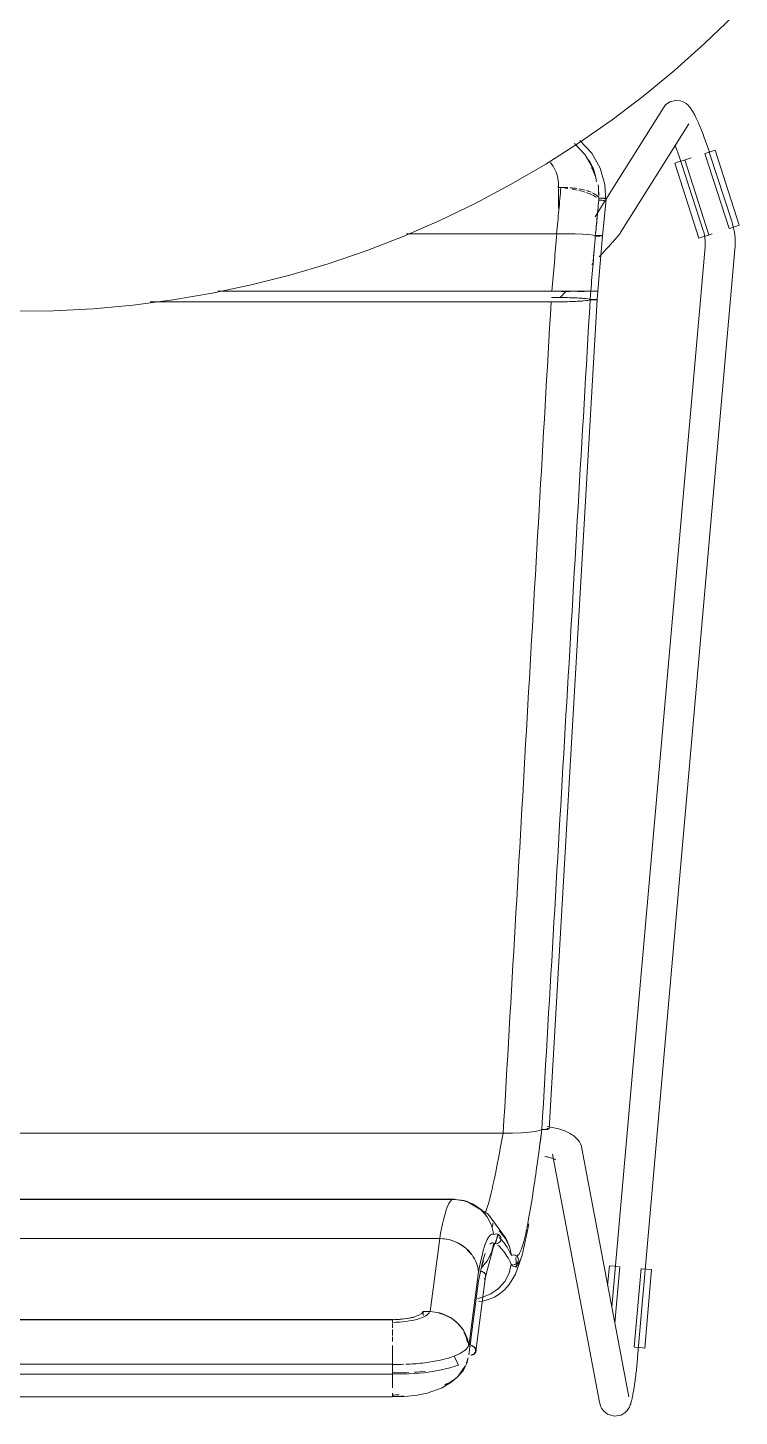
# Model space of a CAD drawing. Header units: millimetres. Extents: x 155927 to 295199, y -4084 to 97293.
# Drawn here: x 230303 to 230588, y 11464 to 12019 of the extents above; entities that cross this region are included whole.
import ezdxf

# ---------------------------------------------------------------- set-up
doc = ezdxf.new("R2010")
doc.units = ezdxf.units.MM
doc.header["$MEASUREMENT"] = 0
doc.layers.add('I-FURN', color=8, linetype='CONTINUOUS', lineweight=9)

msp = doc.modelspace()

# ---------------------------------------------------------------- linework, layer by layer
at = {"layer": 'I-FURN'}
for p, q in [((230573.66, 12013.15), (230585.16, 12024.28)), ((230561.73, 12002.49), (230573.66, 12013.15)), ((230549.38, 11992.32), (230561.73, 12002.49)), ((230536.64, 11982.64), (230549.38, 11992.32)), ((230557.13, 11987.41), (230534.1, 11950.65)), ((230558.03, 11988.54), (230557.13, 11987.41)), ((230558.03, 11988.54), (230559.76, 11989.76)), ((230559.76, 11989.76), (230561.98, 11990.35)), ((230561.98, 11990.35), (230563.96, 11990.17)), ((230563.96, 11990.17), (230565.34, 11989.65)), ((230565.34, 11989.65), (230566.25, 11989.09)), ((230566.25, 11989.09), (230566.88, 11988.57)), ((230566.88, 11988.57), (230567.35, 11988.1)), ((230567.35, 11988.1), (230567.71, 11987.67)), ((230567.71, 11987.67), (230568.03, 11987.27)), ((230568.03, 11987.27), (230568.3, 11986.88)), ((230568.3, 11986.88), (230568.56, 11986.49)), ((230568.56, 11986.49), (230568.8, 11986.1)), ((230568.8, 11986.1), (230569.04, 11985.7)), ((230523.52, 11973.49), (230536.64, 11982.64)), ((230540, 11937.46), (230567.3, 11981.04)), ((230569.04, 11985.7), (230569.27, 11985.29)), ((230569.27, 11985.29), (230569.5, 11984.87)), ((230569.5, 11984.87), (230569.73, 11984.43)), ((230569.73, 11984.43), (230569.96, 11983.97)), ((230569.96, 11983.97), (230570.19, 11983.5)), ((230570.19, 11983.5), (230570.42, 11983.01)), ((230570.42, 11983.01), (230570.66, 11982.5)), ((230570.66, 11982.5), (230570.89, 11981.97)), ((230570.89, 11981.97), (230571.13, 11981.42)), ((230571.13, 11981.42), (230571.38, 11980.86)), ((230571.38, 11980.86), (230571.62, 11980.28)), ((230571.62, 11980.28), (230571.87, 11979.69)), ((230571.87, 11979.69), (230572.12, 11979.08)), ((230572.12, 11979.08), (230572.37, 11978.45)), ((230572.37, 11978.45), (230572.62, 11977.81)), ((230572.62, 11977.81), (230572.87, 11977.16)), ((230572.87, 11977.16), (230573.13, 11976.49)), ((230573.13, 11976.49), (230573.38, 11975.82)), ((230573.38, 11975.82), (230573.64, 11975.13)), ((230573.64, 11975.13), (230573.89, 11974.43)), ((230510.04, 11964.87), (230523.52, 11973.49)), ((230525.81, 11968.65), (230521.56, 11973.11)), ((230528.5, 11969.23), (230523.75, 11974.38)), ((230561.94, 11972.16), (230562.17, 11971.53)), ((230562.17, 11971.53), (230562.41, 11970.9)), ((230562.41, 11970.9), (230562.64, 11970.25)), ((230562.64, 11970.25), (230562.88, 11969.59)), ((230562.88, 11969.59), (230563.11, 11968.93)), ((230573.89, 11974.43), (230574.15, 11973.72)), ((230573.89, 11969.18), (230575.86, 11969.81)), ((230574.15, 11973.72), (230574.4, 11973.01)), ((230574.4, 11973.01), (230574.65, 11972.28)), ((230574.65, 11972.28), (230574.9, 11971.55)), ((230574.9, 11971.55), (230575.15, 11970.82)), ((230575.15, 11970.82), (230575.4, 11970.08)), ((230575.4, 11970.08), (230575.64, 11969.35)), ((230575.86, 11969.81), (230577.81, 11970.45)), ((230577.81, 11970.45), (230587.5, 11940.44)), ((230496.23, 11956.79), (230510.04, 11964.87)), ((230529.18, 11962.82), (230525.81, 11968.65)), ((230531.89, 11963.22), (230528.5, 11969.23)), ((230561.66, 11965.23), (230563.61, 11965.86)), ((230561.66, 11965.23), (230571.35, 11935.22)), ((230563.11, 11968.93), (230563.35, 11968.26)), ((230563.35, 11968.26), (230563.58, 11967.58)), ((230563.58, 11967.58), (230563.81, 11966.89)), ((230563.61, 11965.86), (230565.58, 11966.5)), ((230563.81, 11966.89), (230564.04, 11966.2)), ((230564.04, 11966.2), (230564.27, 11965.51)), ((230564.27, 11965.51), (230564.38, 11965.18)), ((230564.38, 11965.18), (230573.09, 11938.36)), ((230575.39, 11936.53), (230565.7, 11966.53)), ((230568.28, 11967.37), (230565.8, 11966.57)), ((230573.77, 11969.14), (230583.46, 11939.13)), ((230575.64, 11969.35), (230575.79, 11968.89)), ((230584.5, 11942.07), (230575.79, 11968.89)), ((230533.76, 11956.7), (230531.89, 11963.22)), ((230482.11, 11949.27), (230496.23, 11956.79)), ((230515.05, 11955.57), (230516.1, 11955.57)), ((230515.1, 11947.06), (230515.1, 11956.82)), ((230534.05, 11949.79), (230533.76, 11956.7)), ((230467.7, 11942.32), (230482.11, 11949.27)), ((230533.87, 11950.28), (230529.83, 11943.83)), ((230534.17, 11950.68), (230532.75, 11936.19)), ((230453.02, 11935.96), (230467.7, 11942.32)), ((230584.52, 11942.03), (230584.5, 11942.07)), ((230584.85, 11940.94), (230584.52, 11942.03)), ((230514.4, 11937.02), (230454.28, 11937.02)), ((230454.28, 11937.02), (230514.4, 11937.02)), ((230518.16, 11937), (230514.4, 11937.02)), ((230514.52, 11937.02), (230518.16, 11936.99)), ((230518.25, 11936.99), (230521.69, 11936.92)), ((230521.69, 11936.92), (230518.26, 11936.99)), ((230524.79, 11936.81), (230521.69, 11936.92)), ((230521.76, 11936.92), (230524.79, 11936.81)), ((230527.27, 11936.66), (230524.79, 11936.81)), ((230524.83, 11936.8), (230527.27, 11936.66)), ((230529.01, 11936.48), (230527.27, 11936.66)), ((230527.29, 11936.65), (230529.01, 11936.48)), ((230529.9, 11936.28), (230529.01, 11936.48)), ((230529.01, 11936.48), (230529.89, 11936.28)), ((230529.89, 11936.28), (230530.36, 11936.29)), ((230530.37, 11936.29), (230529.9, 11936.28)), ((230529.91, 11936.1), (230530.38, 11936.09)), ((230530.38, 11936.09), (230529.91, 11936.1)), ((230530.36, 11936.29), (230530.86, 11936.29)), ((230530.86, 11936.29), (230530.37, 11936.29)), ((230530.38, 11936.09), (230530.88, 11936.09)), ((230530.88, 11936.09), (230530.38, 11936.09)), ((230531.36, 11936.29), (230530.86, 11936.29)), ((230530.86, 11936.29), (230531.35, 11936.29)), ((230530.88, 11936.09), (230531.37, 11936.09)), ((230531.37, 11936.09), (230530.88, 11936.09)), ((230532.74, 11936.19), (230530.92, 11913.99)), ((230531.35, 11936.29), (230531.8, 11936.28)), ((230531.81, 11936.28), (230531.36, 11936.29)), ((230531.37, 11936.09), (230531.82, 11936.1)), ((230531.82, 11936.1), (230531.37, 11936.09)), ((230531.8, 11936.28), (230532.19, 11936.26)), ((230532.19, 11936.26), (230531.81, 11936.28)), ((230532.49, 11936.24), (230532.19, 11936.26)), ((230532.19, 11936.26), (230532.48, 11936.24)), ((230532.2, 11936.12), (230532.5, 11936.14)), ((230532.49, 11936.14), (230532.2, 11936.12)), ((230532.68, 11936.22), (230532.49, 11936.24)), ((230532.68, 11936.17), (230532.49, 11936.14)), ((230532.5, 11936.14), (230532.68, 11936.17)), ((230532.67, 11936.22), (230532.74, 11936.19)), ((230532.75, 11936.19), (230532.68, 11936.22)), ((230532.68, 11936.17), (230532.75, 11936.19)), ((230532.74, 11936.19), (230532.68, 11936.17)), ((230539.07, 11936.2), (230538.88, 11935.97)), ((230539.25, 11936.43), (230539.07, 11936.2)), ((230539.42, 11936.65), (230539.25, 11936.43)), ((230539.6, 11936.88), (230539.42, 11936.65)), ((230539.78, 11937.13), (230539.6, 11936.88)), ((230540, 11937.46), (230539.78, 11937.13)), ((230573.09, 11938.36), (230573.28, 11937.73)), ((230573.28, 11937.73), (230573.45, 11937.09)), ((230575.27, 11936.49), (230573.3, 11935.85)), ((230573.45, 11937.09), (230573.59, 11936.44)), ((230573.59, 11936.44), (230573.7, 11935.79)), ((230576.65, 11936.94), (230575.49, 11936.56)), ((230585.55, 11939.81), (230583.58, 11939.17)), ((230585.13, 11939.83), (230584.85, 11940.94)), ((230585.37, 11938.71), (230585.13, 11939.83)), ((230585.57, 11937.59), (230585.37, 11938.71)), ((230587.5, 11940.44), (230585.55, 11939.81)), ((230585.72, 11936.46), (230585.57, 11937.59)), ((230585.82, 11935.32), (230585.72, 11936.46)), ((230438.1, 11930.18), (230453.02, 11935.96)), ((230533.99, 11930.51), (230533.57, 11930.07)), ((230534.39, 11930.95), (230533.99, 11930.51)), ((230534.78, 11931.37), (230534.39, 11930.95)), ((230535.16, 11931.79), (230534.78, 11931.37)), ((230535.53, 11932.19), (230535.16, 11931.79)), ((230535.88, 11932.58), (230535.53, 11932.19)), ((230536.23, 11932.96), (230535.88, 11932.58)), ((230536.56, 11933.32), (230536.23, 11932.96)), ((230573.83, 11931.81), (230536.55, 11507.46)), ((230536.87, 11933.67), (230536.56, 11933.32)), ((230537.17, 11934.01), (230536.87, 11933.67)), ((230537.46, 11934.33), (230537.17, 11934.01)), ((230537.73, 11934.64), (230537.46, 11934.33)), ((230537.99, 11934.93), (230537.73, 11934.64)), ((230538.24, 11935.21), (230537.99, 11934.93)), ((230538.46, 11935.48), (230538.24, 11935.21)), ((230538.68, 11935.73), (230538.46, 11935.48)), ((230538.88, 11935.97), (230538.68, 11935.73)), ((230546.84, 11487.43), (230585.79, 11930.76)), ((230573.3, 11935.85), (230571.35, 11935.22)), ((230573.7, 11935.79), (230573.79, 11935.13)), ((230573.79, 11935.13), (230573.85, 11934.47)), ((230573.88, 11932.49), (230573.84, 11931.83)), ((230573.84, 11931.83), (230573.84, 11931.81)), ((230573.85, 11934.47), (230573.89, 11933.81)), ((230573.9, 11933.15), (230573.88, 11932.49)), ((230573.89, 11933.81), (230573.9, 11933.15)), ((230585.79, 11930.76), (230585.87, 11931.89)), ((230585.88, 11934.18), (230585.82, 11935.32)), ((230585.87, 11931.89), (230585.9, 11933.04)), ((230585.9, 11933.04), (230585.88, 11934.18)), ((230407.62, 11920.45), (230422.96, 11925.01)), ((230422.96, 11925.01), (230438.1, 11930.18)), ((230529.01, 11925.23), (230528.53, 11924.73)), ((230531.83, 11928.2), (230531.37, 11927.72)), ((230532.28, 11928.68), (230531.83, 11928.2)), ((230532.72, 11929.15), (230532.28, 11928.68)), ((230533.15, 11929.61), (230532.72, 11929.15)), ((230533.57, 11930.07), (230533.15, 11929.61)), ((230392.12, 11916.5), (230407.62, 11920.45)), ((230376.47, 11913.18), (230392.12, 11916.5)), ((230378.71, 11914.05), (230512.45, 11914.05)), ((230512.45, 11914.05), (230378.71, 11914.05)), ((230512.45, 11914.05), (230516.24, 11914.05)), ((230516.24, 11914.05), (230512.45, 11914.05)), ((230515.68, 11911.38), (230518.25, 11914.05)), ((230516.24, 11914.05), (230519.81, 11914.05)), ((230519.81, 11914.05), (230516.24, 11914.05)), ((230519.8, 11913.93), (230516.25, 11913.93)), ((230516.25, 11913.93), (230519.8, 11913.93)), ((230519.81, 11914.05), (230522.94, 11914.04)), ((230522.94, 11914.04), (230519.81, 11914.05)), ((230525.42, 11913.95), (230522.92, 11913.94)), ((230522.93, 11913.94), (230525.43, 11913.95)), ((230522.94, 11914.04), (230525.44, 11914.03)), ((230525.45, 11914.03), (230522.94, 11914.04)), ((230527.17, 11913.97), (230525.42, 11913.95)), ((230525.43, 11913.95), (230527.18, 11913.97)), ((230525.45, 11914.03), (230527.19, 11914.01)), ((230527.19, 11914.01), (230525.45, 11914.03)), ((230527.19, 11914.01), (230528.08, 11914)), ((230528.08, 11914), (230527.19, 11914.01)), ((230528.08, 11914), (230528.55, 11914)), ((230528.55, 11914), (230528.08, 11914)), ((230528.54, 11913.98), (230528.21, 11913.98)), ((230528.21, 11913.98), (230528.54, 11913.98)), ((230529.04, 11913.98), (230528.54, 11913.98)), ((230528.54, 11913.98), (230529.04, 11913.98)), ((230528.55, 11914), (230529.05, 11914)), ((230529.05, 11914), (230528.55, 11914)), ((230529.53, 11913.98), (230529.04, 11913.98)), ((230529.04, 11913.98), (230529.53, 11913.98)), ((230529.05, 11914), (230529.54, 11914)), ((230529.54, 11914), (230529.05, 11914)), ((230529.98, 11913.98), (230529.53, 11913.98)), ((230529.53, 11913.98), (230529.98, 11913.98)), ((230529.54, 11914), (230529.99, 11914)), ((230529.99, 11914), (230529.54, 11914)), ((230530.36, 11913.98), (230529.98, 11913.98)), ((230529.98, 11913.98), (230530.37, 11913.98)), ((230529.99, 11914), (230530.37, 11914)), ((230530.37, 11914), (230529.99, 11914)), ((230530.66, 11913.99), (230530.36, 11913.98)), ((230530.37, 11914), (230530.66, 11913.99)), ((230530.67, 11913.99), (230530.37, 11914)), ((230530.37, 11913.98), (230530.66, 11913.99)), ((230530.65, 11910.63), (230530.91, 11913.99)), ((230530.66, 11913.99), (230530.85, 11913.99)), ((230530.85, 11913.99), (230530.66, 11913.99)), ((230530.66, 11913.99), (230530.85, 11913.99)), ((230530.85, 11913.99), (230530.67, 11913.99)), ((230530.85, 11913.99), (230530.91, 11913.99)), ((230530.91, 11913.99), (230530.85, 11913.99)), ((230530.85, 11913.99), (230530.92, 11913.99)), ((230530.92, 11913.99), (230530.85, 11913.99)), ((230328.9, 11907), (230344.83, 11908.42)), ((230344.83, 11908.42), (230360.7, 11910.49)), ((230351.62, 11909.74), (230512.19, 11909.74)), ((230512.19, 11909.74), (230351.62, 11909.74)), ((230360.7, 11910.49), (230376.47, 11913.18)), ((230530.64, 11910.63), (230511.36, 11578.72)), ((230512.19, 11909.74), (230515.97, 11909.76)), ((230515.98, 11911.5), (230512.3, 11911.53)), ((230515.97, 11909.76), (230519.54, 11909.84)), ((230519.53, 11911.42), (230515.98, 11911.5)), ((230522.65, 11911.3), (230519.53, 11911.42)), ((230519.54, 11909.84), (230522.67, 11909.97)), ((230525.15, 11911.13), (230522.65, 11911.3)), ((230522.67, 11909.97), (230525.17, 11910.13)), ((230526.9, 11910.94), (230525.15, 11911.13)), ((230525.17, 11910.13), (230526.92, 11910.32)), ((230527.8, 11910.73), (230526.9, 11910.94)), ((230526.92, 11910.32), (230527.81, 11910.53)), ((230528.27, 11910.74), (230527.8, 11910.73)), ((230527.81, 11910.53), (230528.28, 11910.52)), ((230528.77, 11910.74), (230528.27, 11910.74)), ((230528.28, 11910.52), (230528.78, 11910.52)), ((230529.26, 11910.74), (230528.77, 11910.74)), ((230528.78, 11910.52), (230529.27, 11910.53)), ((230529.71, 11910.73), (230529.26, 11910.74)), ((230529.27, 11910.53), (230529.72, 11910.54)), ((230530.09, 11910.71), (230529.71, 11910.73)), ((230529.72, 11910.54), (230530.1, 11910.55)), ((230530.39, 11910.69), (230530.09, 11910.71)), ((230530.1, 11910.55), (230530.39, 11910.58)), ((230530.58, 11910.66), (230530.39, 11910.69)), ((230530.39, 11910.58), (230530.58, 11910.6)), ((230530.64, 11910.63), (230530.58, 11910.66)), ((230530.58, 11910.6), (230530.64, 11910.63)), ((230296.92, 11906.06), (230312.92, 11906.21)), ((230312.92, 11906.21), (230328.9, 11907)), ((230109.54, 11577), (230492.94, 11577)), ((230492.94, 11577), (230109.54, 11577)), ((230492.94, 11577), (230496.71, 11577.06)), ((230496.71, 11577.06), (230493.02, 11577)), ((230496.71, 11577.06), (230500.24, 11577.22)), ((230500.24, 11577.22), (230496.77, 11577.06)), ((230500.24, 11577.22), (230503.34, 11577.45)), ((230503.35, 11577.45), (230500.29, 11577.22)), ((230503.34, 11577.45), (230505.84, 11577.77)), ((230505.84, 11577.77), (230503.38, 11577.46)), ((230505.84, 11577.77), (230507.59, 11578.13)), ((230507.59, 11578.13), (230505.85, 11577.77)), ((230508.49, 11578.53), (230507.59, 11578.13)), ((230507.59, 11578.13), (230508.49, 11578.53)), ((230508.49, 11578.53), (230508.96, 11578.52)), ((230508.96, 11578.52), (230508.49, 11578.53)), ((230508.96, 11578.52), (230509.46, 11578.51)), ((230509.46, 11578.51), (230508.96, 11578.52)), ((230509.46, 11578.51), (230509.95, 11578.52)), ((230509.95, 11578.52), (230509.46, 11578.51)), ((230509.95, 11578.52), (230510.4, 11578.54)), ((230510.41, 11578.54), (230509.95, 11578.52)), ((230510.4, 11578.54), (230510.79, 11578.58)), ((230510.79, 11578.57), (230510.41, 11578.54)), ((230510.82, 11578.87), (230510.44, 11578.9)), ((230510.44, 11578.9), (230510.82, 11578.87)), ((230511.25, 11579.63), (230510.55, 11579.75)), ((230510.79, 11578.58), (230511.09, 11578.62)), ((230511.09, 11578.62), (230510.79, 11578.57)), ((230511.11, 11578.83), (230510.82, 11578.87)), ((230510.82, 11578.87), (230511.11, 11578.83)), ((230511.94, 11579.5), (230511.25, 11579.63)), ((230511.35, 11578.72), (230511.29, 11578.78)), ((230511.29, 11578.78), (230511.36, 11578.72)), ((230512.62, 11579.37), (230511.94, 11579.5)), ((230513.29, 11579.23), (230512.62, 11579.37)), ((230513.95, 11579.07), (230513.29, 11579.23)), ((230514.59, 11578.91), (230513.95, 11579.07)), ((230515.22, 11578.74), (230514.59, 11578.91)), ((230515.84, 11578.56), (230515.22, 11578.74)), ((230516.44, 11578.36), (230515.84, 11578.56)), ((230517.04, 11578.16), (230516.44, 11578.36)), ((230517.62, 11577.94), (230517.04, 11578.16)), ((230518.19, 11577.7), (230517.62, 11577.94)), ((230518.75, 11577.45), (230518.19, 11577.7)), ((230519.3, 11577.18), (230518.75, 11577.45)), ((230519.83, 11576.89), (230519.3, 11577.18)), ((230520.37, 11576.56), (230519.83, 11576.89)), ((230520.91, 11576.21), (230520.37, 11576.56)), ((230521.44, 11575.8), (230520.91, 11576.21)), ((230521.97, 11575.35), (230521.44, 11575.8)), ((230522.49, 11574.83), (230521.97, 11575.35)), ((230523, 11574.24), (230522.49, 11574.83)), ((230523.49, 11573.55), (230523, 11574.24)), ((230523.93, 11572.76), (230523.49, 11573.55)), ((230524.29, 11571.86), (230523.93, 11572.76)), ((230524.55, 11570.88), (230524.29, 11571.86)), ((230543.36, 11471.58), (230524.55, 11570.88)), ((230510.21, 11567.62), (230509.72, 11567.71)), ((230510.68, 11567.52), (230510.21, 11567.62)), ((230511.12, 11567.41), (230510.68, 11567.52)), ((230511.54, 11567.31), (230511.12, 11567.41)), ((230511.94, 11567.2), (230511.54, 11567.31)), ((230512.3, 11567.09), (230511.94, 11567.2)), ((230512.64, 11566.98), (230512.3, 11567.09)), ((230512.94, 11566.88), (230512.64, 11566.98)), ((230512.76, 11568.64), (230531.57, 11469.35)), ((230513.21, 11566.77), (230512.94, 11566.88)), ((230513.45, 11566.68), (230513.21, 11566.77)), ((230513.64, 11566.59), (230513.45, 11566.68)), ((230513.79, 11566.52), (230513.64, 11566.59)), ((230513.88, 11566.47), (230513.79, 11566.52)), ((230513.95, 11566.43), (230513.88, 11566.47)), ((230513.98, 11566.41), (230513.95, 11566.43)), ((230128.85, 11550.5), (230473.63, 11550.5)), ((230473.63, 11550.5), (230128.85, 11550.5)), ((230473.09, 11550.66), (230168.29, 11550.66)), ((230473.09, 11550.65), (230478.13, 11549.86)), ((230473.63, 11550.5), (230477.42, 11550.02)), ((230477.42, 11550.03), (230473.63, 11550.5)), ((230480.99, 11548.67), (230477.42, 11550.03)), ((230477.42, 11550.02), (230480.99, 11548.66)), ((230478.13, 11549.86), (230481.31, 11548.49)), ((230478.28, 11549.79), (230486.93, 11544.67)), ((230484.13, 11546.5), (230480.99, 11548.67)), ((230480.99, 11548.66), (230484.12, 11546.49)), ((230484.12, 11546.49), (230486.63, 11543.61)), ((230486.64, 11543.62), (230484.13, 11546.5)), ((230486.63, 11543.61), (230488.38, 11540.23)), ((230488.39, 11540.23), (230486.64, 11543.62)), ((230486.93, 11544.67), (230493.92, 11535.14)), ((230489.28, 11536.51), (230488.39, 11540.23)), ((230488.93, 11531.16), (230491.09, 11536.48)), ((230489.28, 11536.51), (230489.75, 11536.67)), ((230489.75, 11536.67), (230489.28, 11536.51)), ((230489.75, 11536.67), (230490.25, 11536.71)), ((230490.25, 11536.71), (230489.75, 11536.67)), ((230489.96, 11532.72), (230490.8, 11536.61)), ((230490.25, 11536.71), (230490.74, 11536.63)), ((230490.74, 11536.63), (230490.25, 11536.71)), ((230490.74, 11536.63), (230491.19, 11536.43)), ((230491.19, 11536.43), (230490.74, 11536.63)), ((230491.19, 11536.43), (230491.57, 11536.11)), ((230491.58, 11536.11), (230491.19, 11536.43)), ((230491.46, 11537.9), (230493.86, 11535.06)), ((230493.87, 11535.06), (230491.47, 11537.9)), ((230491.57, 11536.11), (230491.87, 11535.71)), ((230491.87, 11535.71), (230491.58, 11536.11)), ((230500.62, 11528.22), (230502.51, 11536.74)), ((230502.51, 11536.74), (230503.25, 11540.81)), ((230134.88, 11534.9), (230467.59, 11534.9)), ((230467.59, 11534.9), (230134.88, 11534.9)), ((230467.59, 11534.9), (230463.73, 11505.63)), ((230471.36, 11534.43), (230467.59, 11534.9)), ((230474.91, 11533.11), (230471.36, 11534.43)), ((230478.02, 11531.03), (230474.91, 11533.11)), ((230480.51, 11528.29), (230478.02, 11531.03)), ((230485.96, 11519.54), (230488.93, 11531.16)), ((230488.39, 11529.29), (230489.28, 11533)), ((230489.75, 11532.85), (230489.28, 11533.01)), ((230489.28, 11533), (230489.75, 11532.84)), ((230490.25, 11532.81), (230489.75, 11532.85)), ((230489.75, 11532.84), (230490.25, 11532.8)), ((230490.74, 11532.89), (230490.25, 11532.81)), ((230490.25, 11532.8), (230490.74, 11532.89)), ((230491.19, 11533.09), (230490.74, 11532.89)), ((230490.74, 11532.89), (230491.19, 11533.09)), ((230491.57, 11533.41), (230491.19, 11533.09)), ((230491.19, 11533.09), (230491.58, 11533.4)), ((230491.87, 11533.81), (230491.57, 11533.41)), ((230491.58, 11533.4), (230491.87, 11533.81)), ((230491.87, 11535.71), (230492.05, 11535.25)), ((230492.06, 11535.25), (230491.87, 11535.71)), ((230492.05, 11534.27), (230491.87, 11533.81)), ((230491.87, 11533.81), (230492.06, 11534.27)), ((230492.05, 11535.25), (230492.12, 11534.76)), ((230492.12, 11534.76), (230492.05, 11534.27)), ((230492.12, 11534.76), (230492.06, 11535.25)), ((230492.06, 11534.27), (230492.12, 11534.76)), ((230493.86, 11535.06), (230495.5, 11531.73)), ((230495.51, 11531.74), (230493.87, 11535.06)), ((230493.92, 11535.14), (230494.81, 11533.39)), ((230495.5, 11531.73), (230496.29, 11528.12)), ((230496.29, 11528.12), (230495.51, 11531.74)), ((230484.13, 11523.02), (230486.64, 11525.9)), ((230485.13, 11525.93), (230484.37, 11523.49)), ((230486.64, 11525.9), (230488.39, 11529.29)), ((230496.29, 11528.12), (230496.77, 11528.27)), ((230496.77, 11528.27), (230496.29, 11528.12)), ((230496.77, 11528.27), (230497.27, 11528.3)), ((230497.27, 11528.3), (230496.77, 11528.27)), ((230497.27, 11528.3), (230497.76, 11528.21)), ((230497.76, 11528.21), (230497.27, 11528.3)), ((230497.76, 11528.21), (230498.21, 11528)), ((230498.21, 11528.01), (230497.76, 11528.21)), ((230497.95, 11520.59), (230500.62, 11528.22)), ((230498.31, 11523.39), (230498.12, 11527.24)), ((230498.54, 11525.01), (230498.16, 11524.7)), ((230498.16, 11524.7), (230498.55, 11525)), ((230498.59, 11527.69), (230498.21, 11528.01)), ((230498.21, 11528), (230498.58, 11527.69)), ((230498.84, 11525.4), (230498.54, 11525.01)), ((230498.55, 11525), (230498.85, 11525.4)), ((230498.58, 11527.69), (230498.87, 11527.28)), ((230498.88, 11527.29), (230498.59, 11527.69)), ((230499.04, 11525.85), (230498.84, 11525.4)), ((230498.85, 11525.4), (230499.04, 11525.85)), ((230498.87, 11527.28), (230499.05, 11526.82)), ((230499.06, 11526.83), (230498.88, 11527.29)), ((230499.11, 11526.34), (230499.04, 11525.85)), ((230499.04, 11525.85), (230499.12, 11526.34)), ((230499.05, 11526.82), (230499.11, 11526.34)), ((230499.12, 11526.34), (230499.06, 11526.83)), ((230479.3, 11491.83), (230483.14, 11521.53)), ((230482.12, 11489.84), (230485.97, 11519.62)), ((230484.37, 11523.49), (230483, 11517.2)), ((230484.11, 11521.72), (230483.61, 11521.68)), ((230484.6, 11521.64), (230484.11, 11521.72)), ((230485.05, 11521.45), (230484.6, 11521.64)), ((230485.44, 11521.15), (230485.05, 11521.45)), ((230485.73, 11520.76), (230485.44, 11521.15)), ((230485.92, 11520.32), (230485.73, 11520.76)), ((230485.73, 11518.94), (230485.92, 11519.39)), ((230485.99, 11519.85), (230485.92, 11520.32)), ((230485.92, 11519.39), (230485.99, 11519.85)), ((230493.6, 11517.69), (230495.34, 11521.01)), ((230495.34, 11521.01), (230496.24, 11524.64)), ((230495.44, 11516.48), (230497.95, 11520.59)), ((230496.71, 11524.47), (230496.24, 11524.64)), ((230496.24, 11524.64), (230496.71, 11524.47)), ((230497.15, 11523.71), (230498.31, 11523.39)), ((230497.7, 11524.51), (230497.21, 11524.43)), ((230497.21, 11524.43), (230497.7, 11524.5)), ((230498.16, 11524.7), (230497.7, 11524.51)), ((230497.7, 11524.5), (230498.16, 11524.7)), ((230535.5, 11523.94), (230534.81, 11516.04)), ((230535.5, 11523.94), (230537.55, 11523.76)), ((230537.55, 11523.76), (230539.61, 11523.58)), ((230537.76, 11501.09), (230539.74, 11523.57)), ((230548.18, 11522.82), (230545.42, 11491.41)), ((230548.31, 11522.81), (230550.37, 11522.63)), ((230552.41, 11522.45), (230549.65, 11491.04)), ((230550.37, 11522.63), (230552.41, 11522.45)), ((230479.28, 11488.29), (230483.12, 11517.98)), ((230485.44, 11518.56), (230485.73, 11518.94)), ((230488.03, 11512.69), (230491.12, 11514.86)), ((230491.12, 11514.86), (230490.73, 11514.52)), ((230491.12, 11514.86), (230493.6, 11517.69)), ((230491.73, 11512.83), (230493.71, 11514.52)), ((230493.71, 11514.52), (230495.44, 11516.48)), ((230484.51, 11511.29), (230482.77, 11510.92)), ((230482.78, 11510.92), (230484.52, 11511.28)), ((230483.24, 11509.62), (230484.66, 11509.77)), ((230484.52, 11511.28), (230488.03, 11512.69)), ((230484.66, 11509.77), (230487.17, 11510.43)), ((230487.17, 11510.43), (230489.53, 11511.46)), ((230489.53, 11511.46), (230491.73, 11512.83)), ((230454.55, 11502.86), (230451.7, 11502.55)), ((230457.05, 11503.37), (230454.55, 11502.86)), ((230459.03, 11504.05), (230457.05, 11503.37)), ((230460.38, 11504.83), (230459.03, 11504.05)), ((230461.02, 11505.69), (230460.38, 11504.83)), ((230461.02, 11504.03), (230461.02, 11505.69)), ((230463.73, 11505.63), (230461.02, 11505.69)), ((230448.66, 11502.44), (230153.81, 11502.44)), ((230153.81, 11502.38), (230448.66, 11502.38)), ((230451.7, 11502.55), (230448.66, 11502.44)), ((230448.66, 11500.85), (230448.66, 11499.11)), ((230448.66, 11498.53), (230448.66, 11496.06)), ((230448.66, 11495.54), (230448.66, 11493.7)), ((230448.66, 11492.07), (230448.66, 11488.51)), ((230479.73, 11491.82), (230480.05, 11494.26)), ((230448.66, 11484.51), (230448.66, 11488.32)), ((230448.66, 11488.32), (230448.66, 11484.51)), ((230475.09, 11484.26), (230473.33, 11487.8)), ((230547.61, 11491.22), (230545.55, 11491.4)), ((230546.69, 11485.77), (230546.76, 11486.52)), ((230546.76, 11486.52), (230546.83, 11487.28)), ((230546.83, 11487.28), (230546.84, 11487.43)), ((230549.65, 11491.04), (230547.61, 11491.22)), ((230448.66, 11484.54), (230153.81, 11484.54)), ((230153.81, 11480.57), (230448.66, 11480.57)), ((230448.66, 11484.43), (230448.66, 11480.58)), ((230448.66, 11484.2), (230448.66, 11484.43)), ((230448.66, 11483.87), (230448.66, 11484.2)), ((230448.66, 11483.45), (230448.66, 11483.87)), ((230448.66, 11482.98), (230448.66, 11483.45)), ((230448.66, 11482.48), (230448.66, 11482.98)), ((230448.66, 11481.99), (230448.66, 11482.48)), ((230448.66, 11481.54), (230448.66, 11481.99)), ((230448.66, 11481.15), (230448.66, 11481.54)), ((230448.66, 11480.84), (230448.66, 11481.15)), ((230448.66, 11480.64), (230448.66, 11480.84)), ((230448.66, 11477.79), (230448.66, 11480.82)), ((230448.66, 11480.82), (230448.66, 11477.8)), ((230448.66, 11480.57), (230455.21, 11480.67)), ((230448.66, 11480.57), (230448.66, 11480.64)), ((230455.21, 11480.67), (230461.33, 11481.16)), ((230461.33, 11481.16), (230466.95, 11482)), ((230466.95, 11482), (230471.64, 11483.1)), ((230471.64, 11483.1), (230475.09, 11484.26)), ((230474.96, 11479.76), (230477.64, 11483.65)), ((230477.64, 11483.65), (230477.73, 11483.85)), ((230546.06, 11479.96), (230546.14, 11480.66)), ((230546.14, 11480.66), (230546.23, 11481.36)), ((230546.23, 11481.36), (230546.31, 11482.08)), ((230546.31, 11482.08), (230546.39, 11482.81)), ((230546.39, 11482.81), (230546.47, 11483.54)), ((230546.47, 11483.54), (230546.54, 11484.28)), ((230546.54, 11484.28), (230546.62, 11485.03)), ((230546.62, 11485.03), (230546.69, 11485.77)), ((230448.66, 11477.64), (230448.66, 11475.06)), ((230462.55, 11472.95), (230468.6, 11475.07)), ((230468.6, 11475.07), (230472.48, 11477.46)), ((230472.48, 11477.46), (230474.96, 11479.76)), ((230545.25, 11474.27), (230545.35, 11474.84)), ((230545.35, 11474.84), (230545.44, 11475.42)), ((230545.44, 11475.42), (230545.53, 11476.03)), ((230545.53, 11476.03), (230545.62, 11476.65)), ((230545.62, 11476.65), (230545.71, 11477.28)), ((230545.71, 11477.28), (230545.8, 11477.93)), ((230545.8, 11477.93), (230545.89, 11478.59)), ((230545.89, 11478.59), (230545.97, 11479.27)), ((230545.97, 11479.27), (230546.06, 11479.96)), ((230153.81, 11471.54), (230448.66, 11471.54)), ((230448.66, 11473.03), (230448.66, 11471.55)), ((230448.66, 11471.54), (230448.66, 11471.71)), ((230448.66, 11471.54), (230453.69, 11471.65)), ((230453.69, 11471.65), (230458.52, 11472.16)), ((230458.52, 11472.16), (230462.55, 11472.95)), ((230531.66, 11468.93), (230531.57, 11469.35)), ((230544.16, 11469.16), (230544.28, 11469.55)), ((230544.28, 11469.55), (230544.38, 11469.95)), ((230544.38, 11469.95), (230544.49, 11470.37)), ((230544.49, 11470.37), (230544.59, 11470.8)), ((230544.59, 11470.8), (230544.69, 11471.24)), ((230544.69, 11471.24), (230544.78, 11471.7)), ((230544.78, 11471.7), (230544.88, 11472.18)), ((230544.88, 11472.18), (230544.97, 11472.67)), ((230544.97, 11472.67), (230545.07, 11473.19)), ((230545.07, 11473.19), (230545.16, 11473.72)), ((230545.16, 11473.72), (230545.25, 11474.27)), ((230531.79, 11468.42), (230531.66, 11468.93)), ((230532.01, 11467.8), (230531.79, 11468.42)), ((230532.38, 11467), (230532.01, 11467.8)), ((230533.13, 11465.91), (230532.38, 11467)), ((230534.71, 11464.59), (230533.13, 11465.91)), ((230534.71, 11464.59), (230537.46, 11463.76)), ((230537.46, 11463.76), (230540.22, 11464.24)), ((230540.22, 11464.24), (230541.87, 11465.28)), ((230541.87, 11465.28), (230542.73, 11466.19)), ((230542.73, 11466.19), (230543.21, 11466.89)), ((230543.21, 11466.89), (230543.51, 11467.45)), ((230543.51, 11467.45), (230543.73, 11467.93)), ((230543.73, 11467.93), (230543.9, 11468.36)), ((230543.9, 11468.36), (230544.04, 11468.76)), ((230544.04, 11468.76), (230544.16, 11469.16))]:
    msp.add_line(p, q, dxfattribs=at)
for centre, major_axis, ratio, start_param, end_param in [((230467.46, 11519.84), (-15.78, 0), 0.955139, 3.737469, 4.704147), ((230467.46, 11519.84), (-15.78, 0), 0.955139, 3.495799, 3.737346), ((230467.46, 11519.84), (-15.78, 0), 0.955139, 3.254129, 3.495629), ((230484.02, 11519.85), (-1.96, 0), 0.955139, 2.379629, 4.923331), ((230448.66, 11487.29), (0, -15.75), 0.000004, 2.669107, 2.851347), ((230448.66, 11475.81), (12.4, 0), 0.287441, 4.712389, 4.932602)]:
    msp.add_ellipse(centre, major_axis=major_axis, ratio=ratio, start_param=start_param, end_param=end_param, dxfattribs=at)
for points in [[(230521.51, 11973.09), (230521.96, 11972.7), (230522.42, 11972.31), (230522.87, 11971.92)], [(230527.13, 11966.7), (230527.57, 11966), (230528.02, 11965.29), (230528.38, 11964.56)], [(230528.66, 11963.95), (230529.61, 11961.99), (230530.03, 11959.89), (230530.3, 11957.75)], [(230516.1, 11955.57), (230515.84, 11952.55), (230515.29, 11946.4), (230514.7, 11940.16), (230514.4, 11937.02)], [(230515.1, 11957.09), (230515.11, 11956.59), (230515.09, 11956.08), (230515.05, 11955.57)], [(230516.1, 11955.57), (230517.04, 11955.57), (230517.97, 11955.53), (230518.88, 11955.47)], [(230518.93, 11955.16), (230518.46, 11955.22), (230517.99, 11955.28), (230517.51, 11955.32)], [(230519.81, 11955.41), (230520.71, 11955.33), (230521.6, 11955.23), (230522.45, 11955.11)], [(230522.62, 11954.51), (230521.97, 11954.65), (230521.31, 11954.79), (230520.62, 11954.91)], [(230525.88, 11953.66), (230525.08, 11953.91), (230524.2, 11954.14), (230523.28, 11954.35)], [(230523.3, 11954.97), (230524.14, 11954.83), (230524.95, 11954.66), (230525.69, 11954.47)], [(230528.5, 11952.67), (230527.87, 11952.96), (230527.12, 11953.24), (230526.3, 11953.5)], [(230526.35, 11954.29), (230527.06, 11954.09), (230527.68, 11953.87), (230528.26, 11953.63)], [(230530.99, 11956.52), (230531.18, 11955.29), (230531.22, 11954.03), (230531.22, 11952.77)], [(230531.29, 11952.07), (230531.28, 11952.97), (230531.22, 11953.87), (230531.11, 11954.76)], [(230530.32, 11951.59), (230529.91, 11951.92), (230529.39, 11952.24), (230528.75, 11952.55)], [(230531.33, 11951.24), (230531.09, 11948.8), (230530.61, 11943.84), (230530.14, 11938.81), (230529.9, 11936.28)], [(230533.98, 11949.93), (230533.94, 11949.98), (230533.82, 11950.07), (230533.52, 11950.21), (230533.14, 11950.32), (230532.68, 11950.42), (230532.19, 11950.48), (230531.69, 11950.51), (230531.38, 11950.51), (230531.23, 11950.51)], [(230530.61, 11943.18), (230530.39, 11940.9), (230530.16, 11938.59), (230529.93, 11936.28)], [(230514.52, 11937.02), (230514.17, 11933.2), (230513.83, 11929.38), (230513.49, 11925.55)], [(230528.08, 11914), (230528.38, 11917.72), (230528.99, 11925.15), (230529.59, 11932.58), (230529.89, 11936.28)], [(230513.49, 11925.55), (230513.14, 11921.72), (230512.8, 11917.89), (230512.45, 11914.05)], [(230528.07, 11913.98), (230528.03, 11913.44), (230527.94, 11912.36), (230527.85, 11911.27), (230527.8, 11910.73)], [(230528.08, 11914), (230528.03, 11913.42), (230527.94, 11912.26), (230527.85, 11911.11), (230527.81, 11910.53)], [(230512.19, 11909.74), (230508.99, 11854.21), (230505.8, 11798.68), (230502.6, 11743.25)], [(230508.49, 11578.53), (230511.71, 11633.77), (230518.15, 11744.36), (230524.59, 11855.13), (230527.81, 11910.53)], [(230527.8, 11910.73), (230528.4, 11910.75), (230529.9, 11910.74), (230530.65, 11910.67), (230530.65, 11910.63)], [(230502.6, 11743.25), (230499.41, 11687.78), (230496.21, 11632.36), (230493.02, 11577)], [(230508.47, 11578.52), (230508.08, 11575.4), (230507.68, 11572.24), (230507.29, 11569.12)], [(230473.63, 11550.5), (230473.45, 11550.6), (230473.27, 11550.65), (230473.09, 11550.65)], [(230489.28, 11536.51), (230488.26, 11537.06), (230486.21, 11535.09), (230484.16, 11527.03), (230483.14, 11521.53)], [(230488.89, 11540.98), (230488.83, 11540.51), (230488.78, 11540.04), (230488.72, 11539.58)], [(230489.28, 11533.01), (230488.74, 11533.3), (230488.19, 11533.16), (230487.65, 11532.59)], [(230485.74, 11528.85), (230485.09, 11526.96), (230484.43, 11524.15), (230483.77, 11521.11)], [(230463.49, 11505.61), (230463.36, 11505.06), (230462.41, 11503.96), (230459.09, 11502.56), (230454.29, 11501.6), (230450.56, 11501.34), (230448.66, 11501.31)], [(230449.5, 11502.39), (230452.28, 11502.44), (230454.83, 11502.8), (230457.04, 11503.33)], [(230479.3, 11491.83), (230479.15, 11493.07), (230478.57, 11495.44), (230476.81, 11498.78), (230474.28, 11501.62), (230471.13, 11503.81), (230467.53, 11505.23), (230465.03, 11505.59), (230463.73, 11505.63)], [(230477.31, 11497.34), (230478.01, 11496.08), (230478.42, 11494.72), (230478.75, 11493.33)], [(230479.1, 11491.84), (230478.74, 11491.11), (230477.43, 11489.7), (230474.97, 11488.44), (230473.5, 11487.87)], [(230478.83, 11486.95), (230478.67, 11486.27), (230478.47, 11485.59), (230478.22, 11484.94)], [(230453.25, 11484.53), (230451.73, 11484.48), (230450.2, 11484.48), (230448.66, 11484.51)], [(230455.26, 11481.21), (230453.08, 11481.1), (230450.88, 11481.07), (230448.66, 11481.11)], [(230461.82, 11481.79), (230460.41, 11481.61), (230458.96, 11481.44), (230457.48, 11481.33)], [(230453.27, 11471.82), (230451.8, 11471.69), (230450.24, 11471.62), (230448.66, 11471.63)]]:
    msp.add_open_spline(points, degree=3, dxfattribs=at)
for points, knots in [([(230511.94, 11965.46), (230512.7, 11964.56), (230514.63, 11961.56), (230515.26, 11957.96), (230515.05, 11955.57)], [0.5, 0.5, 0.5, 0.5, 0.6666667, 1, 1, 1, 1]), ([(230530.26, 11958.84), (230529.86, 11960.19), (230529.28, 11961.77), (230528.51, 11963.26), (230528.38, 11963.49)], [0.2297626, 0.2297626, 0.2297626, 0.2297626, 0.3333333, 0.352602, 0.352602, 0.352602, 0.352602]), ([(230528.81, 11953.39), (230529.49, 11953.07), (230530.62, 11952.38), (230531.19, 11951.63), (230531.33, 11951.24)], [0.6690305, 0.6690305, 0.6690305, 0.6690305, 0.8333333, 1, 1, 1, 1]), ([(230531.33, 11951.24), (230531.47, 11951.26), (230531.76, 11951.29), (230532.18, 11951.31), (230532.56, 11951.3), (230532.85, 11951.27), (230533.12, 11951.24), (230533.37, 11951.19), (230533.59, 11951.13), (230533.79, 11951.06), (230533.98, 11950.96), (230534.09, 11950.88), (230534.12, 11950.83)], [0, 0, 0, 0, 0.0555556, 0.1111111, 0.1666667, 0.1944444, 0.2222222, 0.2777778, 0.3055556, 0.3333333, 0.3888889, 0.4444444, 0.4444444, 0.4444444, 0.4444444]), ([(230528.07, 11913.98), (230528.38, 11917.67), (230528.82, 11923.01), (230529.26, 11928.34), (230529.4, 11929.99)], [0, 0, 0, 0, 0.5, 0.7233886, 0.7233886, 0.7233886, 0.7233886]), ([(230527.81, 11910.53), (230527.53, 11910.39), (230526.15, 11910.18), (230522.79, 11909.96), (230519.62, 11909.83), (230516.01, 11909.76), (230513.47, 11909.74), (230512.19, 11909.74)], [-1, -1, -1, -1, -0.666667, -0.5, -0.333333, -0.166667, 0, 0, 0, 0]), ([(230512.3, 11911.53), (230514.82, 11911.52), (230518.58, 11911.47), (230522.77, 11911.3), (230526.12, 11911.08), (230527.51, 11910.87), (230527.8, 11910.73)], [-0.996036, -0.996036, -0.996036, -0.996036, -0.6666667, -0.5, -0.3333333, 0, 0, 0, 0]), ([(230530.65, 11910.63), (230530.65, 11910.61), (230530.51, 11910.58), (230530.12, 11910.55), (230529.73, 11910.54), (230529.28, 11910.52), (230528.78, 11910.52), (230528.28, 11910.52), (230527.96, 11910.53), (230527.81, 11910.53)], [-0.498493, -0.498493, -0.498493, -0.498493, -0.375, -0.3125, -0.25, -0.1875, -0.125, -0.0625, 0, 0, 0, 0]), ([(230492.94, 11577), (230491.97, 11571.62), (230490.02, 11560.84), (230487.59, 11550.12), (230486.13, 11545.88), (230485.64, 11544.73)], [0, 0, 0, 0, 0.25, 0.5, 0.625, 0.625, 0.625, 0.625]), ([(230508.49, 11578.53), (230507.47, 11570.98), (230505.46, 11555.95), (230503.45, 11543.77), (230502.46, 11539.02)], [0, 0, 0, 0, 0.25, 0.494112, 0.494112, 0.494112, 0.494112]), ([(230473.09, 11550.65), (230472.27, 11550.66), (230470.43, 11548.27), (230468.6, 11540.63), (230467.59, 11534.9)], [0.0892847, 0.0892847, 0.0892847, 0.0892847, 0.5, 1, 1, 1, 1]), ([(230502.39, 11538.68), (230501.37, 11533.87), (230499.95, 11528.35), (230498.53, 11527.98), (230498.12, 11528.01)], [0.5, 0.5, 0.5, 0.5, 0.75, 0.8499411, 0.8499411, 0.8499411, 0.8499411]), ([(230496.24, 11524.64), (230495.08, 11527.04), (230493.23, 11530.06), (230491.39, 11531.81), (230490.7, 11532.28)], [0, 0, 0, 0, 0.5, 0.7967613, 0.7967613, 0.7967613, 0.7967613]), ([(230496.29, 11528.12), (230495.12, 11530.53), (230493.5, 11533.19), (230491.87, 11534.86), (230491.41, 11535.25)], [0, 0, 0, 0, 0.5, 0.6963068, 0.6963068, 0.6963068, 0.6963068]), ([(230500.01, 11526.84), (230499.78, 11526.21), (230498.52, 11523.31), (230497.26, 11523.08), (230496.24, 11524.64)], [0.6929173, 0.6929173, 0.6929173, 0.6929173, 0.75, 1, 1, 1, 1]), ([(230467.27, 11505.07), (230468.5, 11504.75), (230472.02, 11503.32), (230475.33, 11500.86), (230476.46, 11498.71)], [-0.8333333, -0.8333333, -0.8333333, -0.8333333, -0.6666667, -0.3333333, -0.3333333, -0.3333333, -0.3333333]), ([(230480.55, 11491.92), (230480.67, 11491.88), (230480.9, 11491.78), (230481.31, 11491.5), (230481.77, 11490.96), (230482.02, 11490.08), (230481.79, 11489.3), (230481.4, 11488.79), (230481.01, 11488.49), (230480.55, 11488.3), (230480.23, 11488.27), (230480.06, 11488.26)], [-0.8125, -0.8125, -0.8125, -0.8125, -0.765625, -0.71875, -0.625, -0.5, -0.375, -0.3125, -0.25, -0.1875, -0.125, -0.125, -0.125, -0.125]), ([(230480.15, 11488.24), (230480.29, 11488.24), (230480.52, 11488.26), (230480.81, 11488.33), (230481.08, 11488.42), (230481.39, 11488.61), (230481.71, 11488.89), (230481.95, 11489.25), (230482.08, 11489.6), (230482.13, 11489.91), (230482.13, 11490.18), (230482.1, 11490.45), (230482.03, 11490.7), (230481.91, 11490.95), (230481.72, 11491.26), (230481.4, 11491.59), (230481, 11491.83), (230480.65, 11491.94), (230480.39, 11491.99), (230480.22, 11492.01), (230480.15, 11492.01)], [0.1111111, 0.1111111, 0.1111111, 0.1111111, 0.1666667, 0.1944444, 0.2222222, 0.2777778, 0.3333333, 0.3888889, 0.4444444, 0.4791667, 0.5138889, 0.5486111, 0.5833333, 0.6180556, 0.6527778, 0.7222222, 0.7916667, 0.8263889, 0.8611111, 0.8888889, 0.8888889, 0.8888889, 0.8888889]), ([(230473.33, 11487.8), (230471.91, 11487.26), (230468.58, 11486.26), (230462.52, 11485.18), (230457.43, 11484.66), (230454.57, 11484.59), (230454.03, 11484.58)], [0.3397465, 0.3397465, 0.3397465, 0.3397465, 0.5, 0.6666667, 0.8333333, 0.8720378, 0.8720378, 0.8720378, 0.8720378]), ([(230474.17, 11479.03), (230475.11, 11479.82), (230476.79, 11481.63), (230478.39, 11484.45), (230478.85, 11486.36), (230479.01, 11487.1)], [0.5, 0.5, 0.5, 0.5, 0.6666667, 0.8333333, 0.9365189, 0.9365189, 0.9365189, 0.9365189]), ([(230469.53, 11476.38), (230470.05, 11476.56), (230471.39, 11477.13), (230472.65, 11477.87), (230473.38, 11478.4)], [0.260519, 0.260519, 0.260519, 0.260519, 0.3333333, 0.4544474, 0.4544474, 0.4544474, 0.4544474])]:
    msp.add_open_spline(points, degree=3, knots=knots, dxfattribs=at)

doc.saveas('drawing.dxf')
